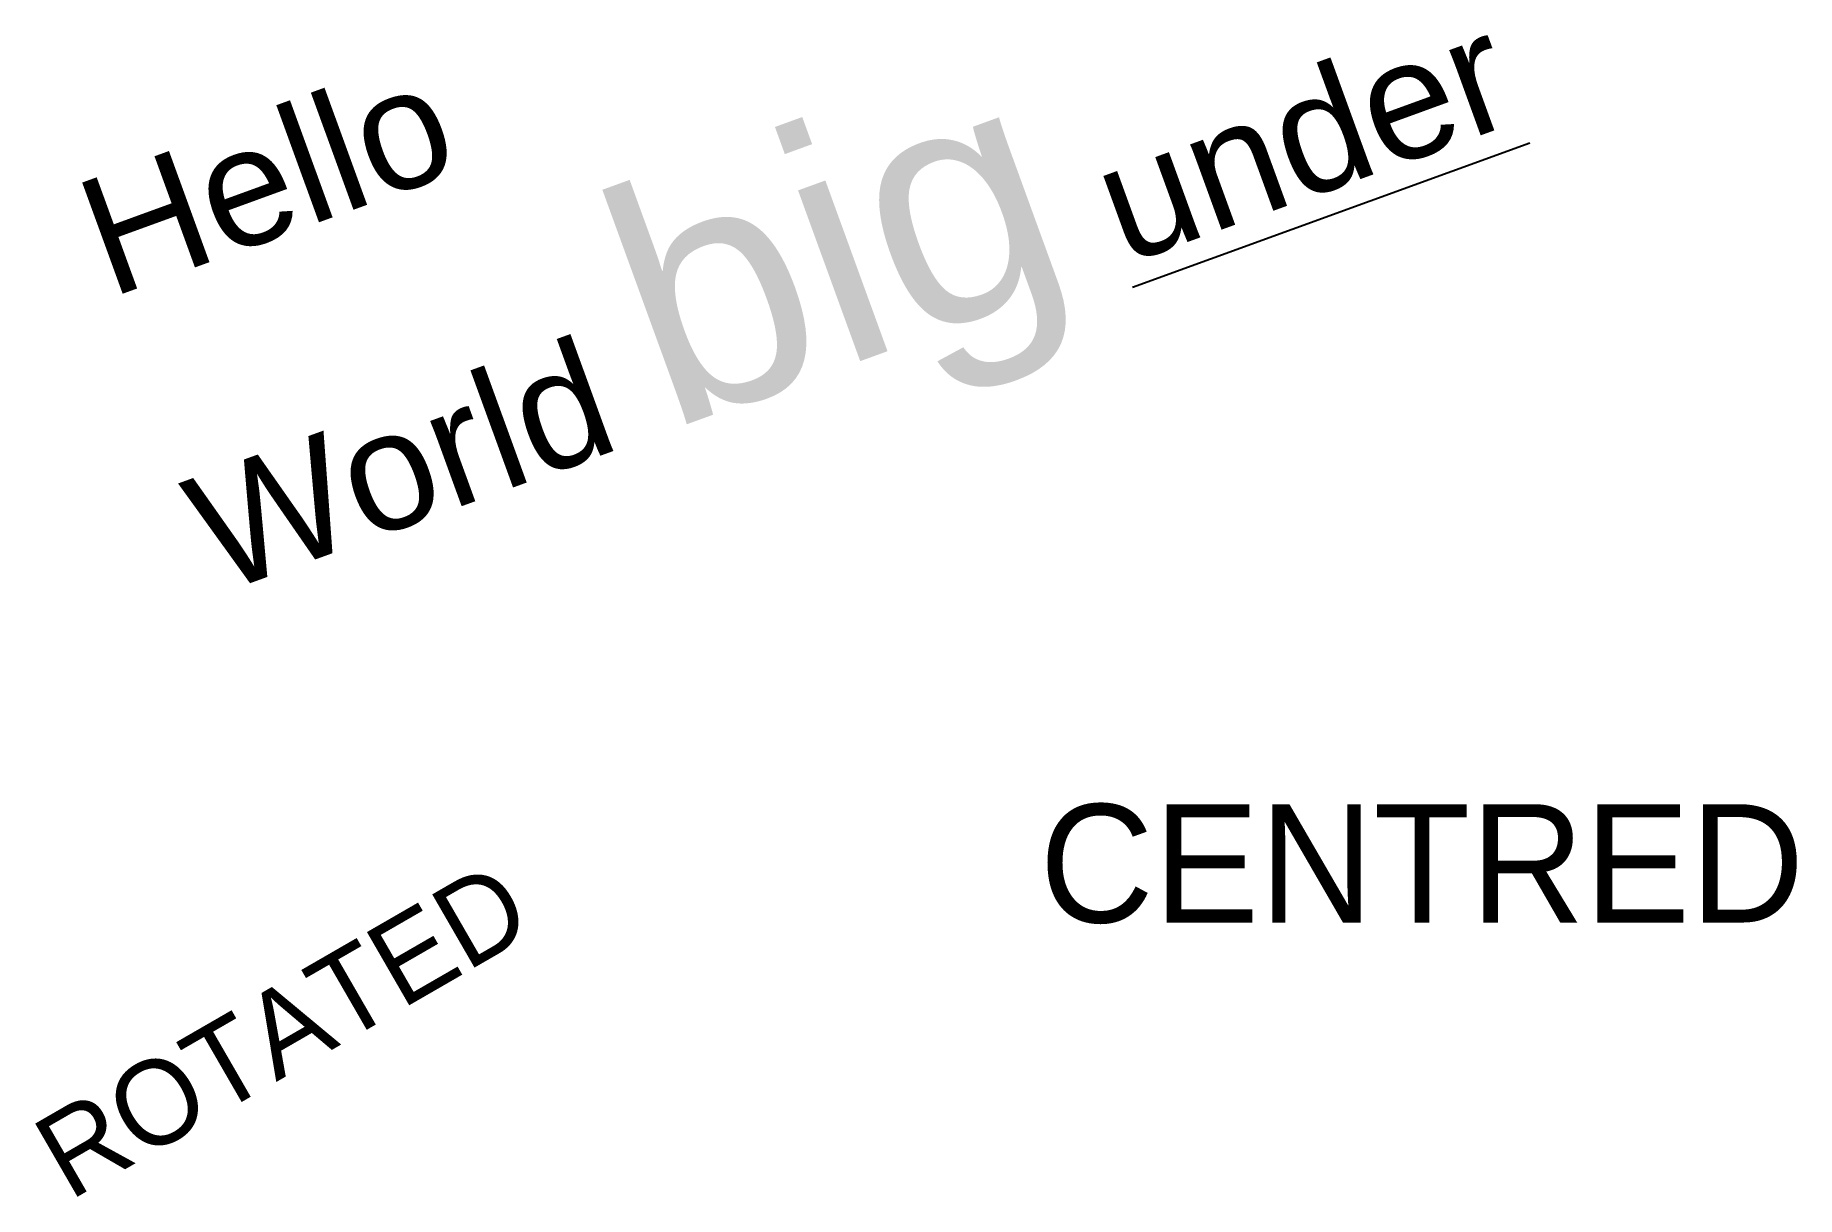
# Model space of a CAD drawing. Header units: millimetres. Extents: x 9 to 61.1, y 10.1 to 44.5.
import ezdxf
from ezdxf.enums import TextEntityAlignment as Align

# ---------------------------------------------------------------- set-up
doc = ezdxf.new("R2010")
doc.units = ezdxf.units.MM

msp = doc.modelspace()

# ---------------------------------------------------------------- texts
msp.add_text('CENTRED', height=3.5).set_placement((50, 20), align=Align.MIDDLE_CENTER)
msp.add_text('ROTATED', height=2.5, rotation=30).set_placement((10, 10))
at = {"insert": (10, 40), "char_height": 3.5, "attachment_point": 1, "rotation": 20}
msp.add_mtext('\\fArial|b0|i0;Hello\\PWorld {\\H2x;big} \\Lunder\\l', dxfattribs=at)

doc.saveas('drawing.dxf')
